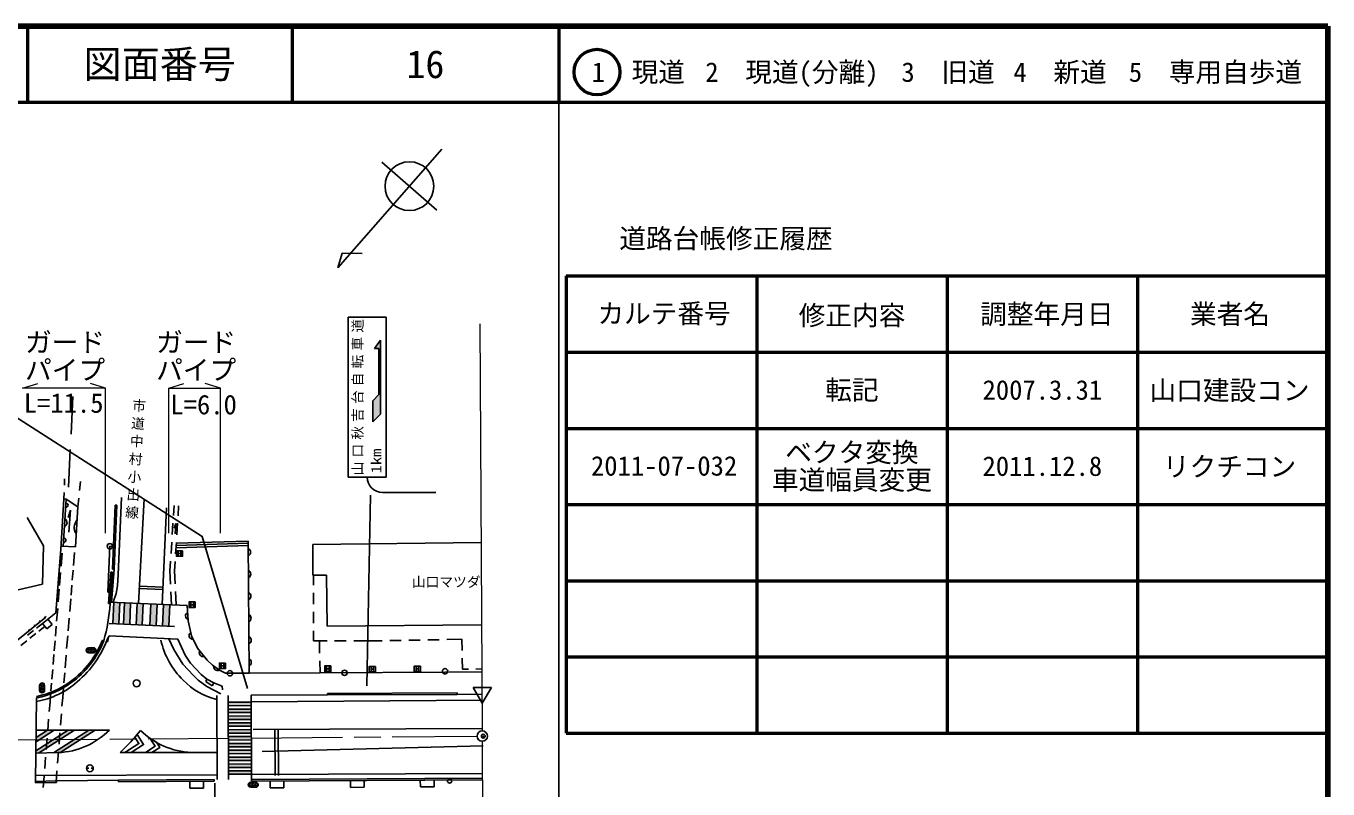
# Model space of a CAD drawing. Units: millimetres, scale not verified. Extents: x 40000 to 680000, y 20000 to 380000.
# Drawn here: x 509067 to 680000, y 279876 to 380000 of the extents above; entities that cross this region are included whole.
import ezdxf
from ezdxf.enums import TextEntityAlignment as Align

# ---------------------------------------------------------------- set-up
doc = ezdxf.new("R2010")
doc.units = ezdxf.units.MM
doc.header["$LTSCALE"] = 1000
doc.header["$PDMODE"] = 32
doc.header["$PDSIZE"] = 500
doc.linetypes.add('CHAIN', pattern=[18.5, 12, -1.5, 3.5, -1.5])
for name, color, linetype, lineweight in [('M-BGD', 7, 'Continuous', 25), ('M-BGD-HTXT', 7, 'Continuous', 13), ('M-BMK', 2, 'CHAIN', 13), ('M-BMK-SRVR', 3, 'Continuous', 25), ('M-STR-HTXT', 7, 'Continuous', 13), ('M-STR-STR1', 1, 'Continuous', 25), ('M-STR-STRC', 7, 'Continuous', 25), ('M-TTL', 2, 'Continuous', 140), ('M-TTL-BAND', 7, 'Continuous', 25), ('M-TTL-FRAM', 2, 'Continuous', 50), ('M-TTL-LINE', 7, 'Continuous', 50)]:
    doc.layers.add(name, color=color, linetype=linetype, lineweight=lineweight)
doc.layers.add('M-OTRS', color=6, linetype='Continuous')
doc.layers.add('M-TTL-TXT', color=7, linetype='Continuous')
doc.styles.add('@ＭＳ ゴシック', font='')
doc.styles.add('ＭＳ ゴシック', font='')
doc.styles.get('@ＭＳ ゴシック').set_extended_font_data('@MS Gothic')
doc.styles.get('ＭＳ ゴシック').set_extended_font_data('MS Gothic')

msp = doc.modelspace()

# ---------------------------------------------------------------- hatches: boundary and pattern name
at = {"layer": 'M-BGD'}
for points in [[(520583, 304385), (521382, 304349), (521253, 301536), (520454, 301573)], [(522674, 301471), (521875, 301507), (522004, 304320), (522803, 304283)], [(524326, 301395), (523527, 301431), (523657, 304244), (524456, 304207)], [(526132, 301312), (525333, 301348), (525463, 304161), (526262, 304124)], [(527804, 301235), (527005, 301271), (527135, 304084), (527934, 304047)], [(538613, 290812), (538611, 291262), (535611, 291245), (535613, 290795)], [(538618, 289912), (538616, 290362), (535616, 290345), (535618, 289895)], [(538623, 289012), (538621, 289462), (535621, 289445), (535623, 288995)], [(510708, 284571), (515442, 287588), (514603, 287587), (510362, 284884), (510358, 284561)], [(511901, 287585), (510385, 286618), (510378, 286080), (512740, 287585)], [(513542, 284658), (518144, 287590), (517305, 287589), (512654, 284625), (513288, 284643)], [(538628, 288112), (538626, 288562), (535626, 288545), (535628, 288095)], [(538633, 287212), (538631, 287662), (535631, 287645), (535633, 287195)], [(523353, 286668, 0.00311), (523661, 287021)], [(525340, 286529, 0.02632), (526237, 285958)], [(538638, 286312), (538636, 286762), (535636, 286745), (535638, 286295)], [(538643, 285412), (538641, 285862), (535641, 285845), (535644, 285395)], [(538648, 284512), (538646, 284962), (535646, 284945), (535649, 284495)], [(538651, 284062), (535651, 284045), (535654, 283595), (538654, 283612)], [(538659, 282712), (538656, 283162), (535656, 283145), (535659, 282695)], [(538664, 281812), (538661, 282262), (535661, 282245), (535664, 281795)]]:
    msp.add_hatch(color=256, dxfattribs=at).paths.add_polyline_path(points)
at = {"layer": 'M-STR-STRC'}
msp.add_hatch(color=256, dxfattribs=at).paths.add_polyline_path([(555601, 329057), (554601, 328057), (554601, 330823), (555401, 331623), (555401, 337660), (554814, 337660), (555601, 338760)])

# ---------------------------------------------------------------- linework, layer by layer
for points in [[(523353, 286668), (523885, 285833), (522039, 284657), (522878, 284657), (524506, 285695), (523661, 287021)], [(525340, 286529), (526014, 285471), (524740, 284659), (525579, 284659), (526636, 285333), (526237, 285958)]]:
    msp.add_lwpolyline(points, close=True)
at = {"layer": 'M-BGD'}
for p, q in [((563674, 363857), (550009, 348254)), ((563017, 355822), (555795, 362147)), ((550009, 348254), (550564, 350197)), ((550564, 350197), (553212, 350148)), ((514972, 326420), (515195, 331362)), ((514659, 319481), (514882, 324422)), ((514099, 319763), (514130, 320585)), ((516211, 320212), (516085, 319050)), ((513640, 311334), (514028, 317942)), ((514028, 317942), (514060, 318764)), ((514028, 317942), (514328, 317925)), ((515978, 318056), (515852, 316895)), ((521178, 308014), (521584, 318147)), ((523833, 304236), (524556, 317966)), ((513962, 311710), (514328, 317925)), ((515852, 316895), (514328, 317925)), ((514897, 316468), (514579, 315514)), ((514672, 313569), (514897, 316468)), ((515543, 311634), (515852, 316895)), ((520425, 308741), (520789, 317130)), ((520625, 308732), (520989, 317121)), ((520789, 317130), (520989, 317121)), ((526943, 304093), (527508, 316749)), ((528420, 315773), (528501, 317070)), ((529019, 315735), (529099, 317033)), ((511364, 311769), (509231, 315502)), ((528264, 313277), (528358, 314774)), ((528724, 314726), (528508, 314089)), ((528630, 313358), (528724, 314726)), ((528863, 313240), (528956, 314737)), ((511221, 306738), (511364, 311769)), ((512982, 302970), (513640, 311334)), ((513663, 311725), (515543, 311634)), ((519810, 305688), (520073, 311733)), ((520073, 311733), (520554, 311712)), ((528109, 310782), (528202, 312279)), ((528708, 310745), (528801, 312242)), ((538249, 311815), (528756, 311516)), ((538247, 312115), (528774, 311817)), ((538245, 312415), (528793, 312118)), ((538353, 295051), (538245, 312415)), ((546726, 307912), (546741, 311965)), ((546741, 311965), (568805, 312212)), ((527966, 308486), (528046, 309784)), ((528564, 308449), (528645, 309747)), ((529043, 311011), (529043, 310536)), ((529043, 310781), (529387, 310781)), ((529387, 311011), (529387, 310536)), ((519891, 304209), (520216, 308342)), ((520091, 304194), (520416, 308327)), ((520416, 308327), (520216, 308342)), ((520284, 304399), (520625, 308732)), ((520425, 308741), (520625, 308732)), ((521064, 306540), (521178, 308014)), ((528048, 306761), (527966, 308486)), ((528647, 306789), (528565, 308515)), ((548523, 307912), (546726, 307912)), ((546827, 306613), (546830, 307912)), ((548581, 301220), (548523, 307912)), ((508012, 306027), (511221, 306738)), ((520901, 305536), (521064, 306540)), ((523936, 306189), (527031, 306051)), ((523949, 306489), (527044, 306351)), ((519810, 305688), (520008, 305689)), ((520046, 304410), (530237, 303942)), ((520583, 304385), (520454, 301573)), ((520520, 304388), (520901, 305536)), ((521382, 304349), (521253, 301536)), ((522004, 304320), (521875, 301507)), ((522803, 304283), (522674, 301471)), ((528177, 304036), (528095, 305762)), ((528776, 304065), (528694, 305790)), ((530701, 304288), (530701, 303814)), ((531045, 304288), (531045, 303814)), ((546822, 304113), (546825, 305613)), ((511236, 301585), (512982, 302970)), ((520091, 304194), (519891, 304209)), ((523657, 304244), (523527, 301431)), ((524456, 304207), (524326, 301395)), ((525463, 304161), (525333, 301348)), ((526262, 304124), (526132, 301312)), ((527135, 304084), (527005, 301271)), ((527934, 304047), (527804, 301235)), ((530237, 303942), (530336, 301955)), ((530701, 304059), (531045, 304059)), ((546817, 301613), (546820, 303113)), ((503902, 296140), (511667, 302441)), ((510206, 301385), (510129, 301322)), ((510192, 301244), (510129, 301322)), ((510269, 301307), (510206, 301385)), ((511236, 301585), (510450, 300966)), ((511555, 301199), (510760, 300573)), ((510905, 301952), (510828, 301889)), ((510891, 301811), (510828, 301889)), ((510968, 301874), (510905, 301952)), ((511236, 301585), (511799, 300904)), ((511604, 302519), (511526, 302456)), ((511589, 302378), (511526, 302456)), ((511667, 302441), (511604, 302519)), ((511799, 300904), (512496, 301457)), ((511933, 302138), (512496, 301457)), ((519969, 301595), (528552, 301200)), ((530336, 301955), (530777, 299953)), ((568872, 301413), (548581, 301220)), ((509188, 299336), (508402, 298717)), ((510057, 300657), (509272, 300038)), ((509507, 300817), (509430, 300754)), ((509493, 300677), (509430, 300754)), ((509570, 300740), (509507, 300817)), ((510367, 300264), (509581, 299645)), ((519268, 299313), (519094, 299412)), ((519965, 299989), (529005, 299526)), ((527797, 299588), (528450, 298170)), ((529005, 299526), (529958, 297435)), ((530777, 299953), (531562, 298371)), ((546813, 299313), (546816, 300613)), ((548587, 299308), (546813, 299313)), ((547618, 297695), (547590, 299291)), ((551087, 299301), (549587, 299306)), ((553861, 299294), (552087, 299299)), ((555826, 299328), (553861, 299294)), ((558325, 299372), (556826, 299346)), ((560825, 299416), (559325, 299390)), ((563325, 299460), (561825, 299434)), ((566289, 299513), (564325, 299478)), ((566321, 298049), (566289, 299513)), ((517925, 297756), (517275, 297758)), ((517277, 298408), (517927, 298406)), ((528450, 298170), (529646, 296245)), ((529958, 297435), (530640, 296369)), ((531562, 298371), (532838, 296758)), ((529646, 296245), (531034, 294755)), ((530640, 296369), (532054, 294899)), ((532838, 296758), (533541, 296118)), ((533541, 296118), (534488, 295448)), ((534683, 296268), (534683, 295793)), ((534683, 296038), (535027, 296038)), ((535027, 296268), (535027, 295793)), ((547665, 295098), (547636, 296695)), ((548525, 295885), (548525, 295410)), ((548869, 295885), (548869, 295410)), ((554360, 295830), (554360, 295355)), ((554704, 295830), (554704, 295355)), ((560268, 295867), (560268, 295392)), ((560612, 295867), (560612, 295392)), ((566375, 295586), (566343, 297049)), ((531034, 294755), (531678, 294165)), ((531678, 294165), (532786, 293343)), ((532054, 294899), (532808, 294286)), ((532808, 294286), (532653, 293995)), ((532808, 294286), (533718, 293781)), ((534488, 295448), (535233, 295054)), ((535233, 295054), (538353, 295051)), ((538353, 295051), (547665, 295098)), ((547665, 295098), (564093, 295205)), ((548525, 295655), (548869, 295655)), ((554360, 295600), (554704, 295600)), ((560268, 295637), (560612, 295637)), ((564093, 295205), (568858, 295264)), ((567142, 295597), (566375, 295586)), ((568908, 295622), (568142, 295611)), ((510849, 292814), (510851, 293464)), ((511501, 293462), (511499, 292812)), ((532653, 293995), (533523, 293428)), ((532786, 293343), (534661, 292344)), ((533523, 293428), (533718, 293781)), ((533718, 293781), (534836, 293386)), ((534836, 293386), (534844, 292865)), ((548639, 292410), (565677, 292481)), ((548640, 292210), (548639, 292410)), ((565678, 292281), (565677, 292481)), ((570181, 293207), (567777, 293185)), ((567777, 293185), (568934, 291139)), ((568934, 291139), (570181, 293207)), ((510453, 291817), (510310, 280875)), ((510530, 291828), (510482, 292022)), ((534167, 281104), (534106, 292149)), ((535668, 281095), (535606, 292155)), ((538611, 291262), (535611, 291245)), ((538613, 290812), (535613, 290795)), ((538606, 292167), (548640, 292210)), ((538667, 281112), (538606, 292167)), ((538683, 291321), (568934, 291547)), ((548640, 292210), (565678, 292281)), ((565678, 292281), (568982, 292295)), ((538616, 290362), (535616, 290345)), ((538618, 289912), (535618, 289895)), ((538621, 289462), (535621, 289445)), ((538623, 289012), (535623, 288995)), ((510362, 284884), (514603, 287587)), ((510378, 286080), (512740, 287585)), ((510385, 286618), (511901, 287585)), ((520007, 287592), (510398, 287583)), ((510708, 284571), (515442, 287588)), ((512654, 284625), (517305, 287589)), ((513542, 284658), (518144, 287590)), ((538626, 288562), (535626, 288545)), ((538628, 288112), (535628, 288095)), ((538631, 287662), (535631, 287645)), ((538633, 287212), (535633, 287195)), ((538871, 287693), (568957, 287825)), ((541765, 281629), (541731, 287705)), ((542215, 281632), (542181, 287708)), ((522039, 284657), (523885, 285833)), ((522878, 284657), (524506, 285695)), ((523353, 286668), (523885, 285833)), ((523661, 287021), (524506, 285695)), ((524740, 284659), (526014, 285471)), ((525340, 286529), (526014, 285471)), ((526237, 285958), (526636, 285333)), ((538636, 286762), (535636, 286745)), ((538638, 286312), (535638, 286295)), ((538641, 285862), (535641, 285845)), ((569093, 285554), (540089, 284809)), ((510358, 284561), (513288, 284643)), ((521440, 284656), (530759, 284663)), ((525579, 284659), (526636, 285333)), ((530759, 284663), (534148, 284665)), ((538643, 285412), (535644, 285395)), ((538646, 284962), (535646, 284945)), ((538648, 284512), (535649, 284495)), ((538651, 284062), (535651, 284045)), ((517002, 282592), (517302, 282592)), ((517602, 282592), (517902, 282592)), ((538654, 283612), (535654, 283595)), ((538656, 283162), (535656, 283145)), ((538659, 282712), (535659, 282695)), ((538661, 282262), (535661, 282245)), ((510310, 280875), (513063, 280921)), ((510310, 280875), (510314, 280675)), ((510314, 280675), (513066, 280721)), ((534164, 281737), (510320, 281628)), ((513063, 280921), (521204, 281018)), ((513063, 280921), (513066, 280721)), ((521204, 281018), (533757, 281103)), ((521204, 281018), (521206, 280818)), ((521206, 280818), (533759, 280903)), ((530572, 279982), (530566, 280882)), ((532372, 279994), (532366, 280894)), ((533757, 281103), (533759, 280903)), ((533855, 280625), (533869, 278038)), ((538664, 281812), (535664, 281795)), ((538577, 280745), (539227, 280743)), ((538668, 281112), (568976, 281281)), ((538668, 281112), (538669, 280912)), ((538669, 280912), (568977, 281081)), ((538726, 281757), (568975, 281907)), ((541111, 280026), (541106, 280926)), ((542911, 280036), (542906, 280936)), ((551658, 280084), (551653, 280984)), ((553458, 280094), (553453, 280994)), ((560839, 280136), (560834, 281036)), ((562639, 280146), (562634, 281046)), ((530572, 279982), (532372, 279994)), ((539225, 280093), (538575, 280095)), ((541111, 280026), (542911, 280036)), ((551658, 280084), (553458, 280094)), ((560839, 280136), (562639, 280146))]:
    msp.add_line(p, q, dxfattribs=at)
msp.add_lwpolyline([(538132, 293070), (532176, 313020), (507089, 329100)], dxfattribs=at)
for points in [[(529617, 311147), (528813, 311147), (528813, 310415), (529617, 310415)], [(531275, 304425), (530471, 304425), (530471, 303693), (531275, 303693)], [(535257, 296404), (534453, 296404), (534453, 295672), (535257, 295672)], [(549099, 296021), (548295, 296021), (548295, 295289), (549099, 295289)], [(554934, 295966), (554130, 295966), (554130, 295234), (554934, 295234)], [(560842, 296003), (560038, 296003), (560038, 295271), (560842, 295271)]]:
    msp.add_lwpolyline(points, close=True, dxfattribs=at)
for centre, radius in [((559406, 358984), 3200), ((520073, 311733), 350), ((517211, 298083), 162), ((517601, 298082), 162), ((517991, 298081), 162), ((523584, 293744), 450), ((535835, 295054), 350), ((550883, 295119), 350), ((564087, 295318), 350), ((511175, 293138), 162), ((511174, 292748), 162), ((511176, 293528), 162), ((517452, 282592), 450), ((538511, 280420), 162), ((538901, 280419), 162), ((539291, 280417), 162), ((564679, 280924), 284)]:
    msp.add_circle(centre, radius, dxfattribs=at)
for centre, radius, start, end in [((514310, 317118), 270, 260.35181, 92.92097), ((513879, 314833), 567, 294.70888, 58.5639), ((516832, 314198), 1436, 138.92152, 214.35126), ((514039, 312513), 270, 260.35181, 92.92097), ((538016, 310967), 538, 296.59662, 64.11405), ((538034, 308073), 538, 296.59662, 64.11405), ((538052, 305179), 538, 296.59662, 64.11405), ((497736, 305451), 22390, 344.08981, 356.78112), ((530493, 302601), 488, 115.53125, 250.1817), ((538070, 302285), 538, 296.59662, 64.11405), ((507725, 303838), 12200, 306.12345, 338.72733), ((507899, 303739), 12200, 305.38494, 338.72733), ((507031, 304378), 13622, 309.96597, 340.19307), ((497736, 305451), 22890, 344.03147, 346.19618), ((536911, 301620), 10376, 192.34103, 225.9984), ((530935, 299993), 460, 123.09321, 276.19533), ((538088, 299391), 538, 296.59662, 64.11405), ((517276, 298083), 325, 89.83133, 269.83134), ((517926, 298081), 325, 269.83133, 89.83133), ((532300, 297741), 488, 151.00829, 285.65874), ((534207, 295912), 488, 164.23413, 298.88458), ((538106, 296496), 538, 296.59662, 64.11405), ((536269, 300384), 9050, 223.48013, 256.18937), ((508516, 302122), 10943, 280.16186, 311.5988), ((508050, 303494), 11728, 281.96897, 305.8346), ((508098, 303300), 11728, 281.96897, 305.8346), ((511174, 292813), 325, 179.83133, 359.83133), ((511176, 293463), 325, 359.83133, 179.83134), ((512841, 294791), 10158, 272.52103, 314.86607), ((495131, 311588), 37649, 314.33046, 320.33719), ((531205, 294760), 10107, 225.45218, 267.47471), ((538576, 280420), 325, 89.83133, 269.83134), ((539226, 280418), 325, 269.83133, 89.83133)]:
    msp.add_arc(centre, radius, start, end, dxfattribs=at)
at = {"layer": 'M-BGD-HTXT'}
for p, q in [((568626, 340931), (568959, 287500)), ((568965, 286137), (569053, 248620))]:
    msp.add_line(p, q, dxfattribs=at)
at = {"layer": 'M-BMK'}
for p, q in [((469582, 286097), (535637, 286531)), ((538637, 286560), (568282, 286813))]:
    msp.add_line(p, q, dxfattribs=at)
at = {"layer": 'M-BMK-SRVR'}
msp.add_circle((568963, 286818), 681, dxfattribs=at)
at = {"layer": 'M-OTRS'}
msp.add_point((569097, 286801), dxfattribs=at)
msp.add_point((569097, 286801), dxfattribs=at)
at = {"layer": 'M-STR-HTXT'}
for p, q in [((508594, 332477), (510594, 333077)), ((519516, 332477), (508594, 332477)), ((519516, 332477), (517516, 333077)), ((519516, 313437), (519516, 332477)), ((527795, 332477), (529795, 333077)), ((527795, 332477), (534600, 332477)), ((527795, 313437), (527795, 332477)), ((534600, 332477), (532600, 333077)), ((534600, 313437), (534600, 332477))]:
    msp.add_line(p, q, dxfattribs=at)
at = {"layer": 'M-STR-STR1'}
for p, q in [((513676, 309122), (513814, 310807)), ((515295, 309216), (515433, 310901)), ((513469, 306596), (513607, 308280)), ((515136, 307273), (515242, 308568)), ((513290, 304413), (513428, 306098)), ((514977, 305329), (515083, 306625)), ((514798, 303146), (514936, 304831)), ((513084, 301887), (513222, 303571)), ((512925, 299943), (513031, 301239)), ((514592, 300620), (514729, 302304)), ((512766, 298000), (512872, 299295)), ((514401, 298288), (514539, 299972)), ((512619, 296206), (512725, 297501)), ((514194, 295761), (514332, 297446)), ((512460, 294262), (512566, 295558)), ((514035, 293818), (514141, 295113)), ((512338, 292767), (512419, 293764)), ((513876, 291874), (513982, 293170)), ((512215, 291272), (512116, 290025)), ((512215, 291272), (512297, 292269)), ((513787, 290736), (513876, 291874)), ((512037, 289028), (511918, 287533)), ((513593, 288243), (513709, 289739)), ((513398, 285751), (513515, 287246)), ((511839, 286536), (511720, 285041)), ((511641, 284044), (511522, 282549)), ((513203, 283258), (513320, 284754)), ((513008, 280766), (513125, 282261)), ((511443, 281552), (511324, 280056))]:
    msp.add_line(p, q, dxfattribs=at)
at = {"layer": 'M-STR-STRC'}
for p, q in [((551357, 341789), (556357, 341789)), ((551357, 320789), (551357, 341789)), ((556357, 320789), (556357, 341789)), ((555601, 338760), (554814, 337660)), ((555601, 338760), (555601, 329057)), ((554814, 337660), (555401, 337660)), ((555401, 337660), (555401, 331623)), ((555401, 331623), (554601, 330823)), ((554601, 330823), (554601, 328057)), ((555601, 329057), (554601, 328057)), ((551357, 320789), (556357, 320789)), ((553821, 293423), (554301, 318425)), ((555857, 318789), (562853, 318789))]:
    msp.add_line(p, q, dxfattribs=at)
msp.add_arc((555857, 320789), 2000, 180, 270, dxfattribs=at)
at = {"layer": 'M-TTL'}
for p, q in [((680000, 380000), (40000, 380000)), ((680000, 20000), (680000, 380000))]:
    msp.add_line(p, q, dxfattribs=at)
at = {"layer": 'M-TTL-BAND'}
msp.add_line((579000, 20000), (579000, 370000), dxfattribs=at)
at = {"layer": 'M-TTL-FRAM'}
for p, q in [((580000, 347197), (580000, 287197)), ((580000, 347197), (680000, 347197)), ((580000, 287197), (680000, 287197))]:
    msp.add_line(p, q, dxfattribs=at)
at = {"layer": 'M-TTL-LINE'}
for p, q in [((509247, 380000), (509247, 370000)), ((543997, 380000), (543997, 370000)), ((579000, 380000), (579000, 370000)), ((40000, 370000), (680000, 370000)), ((605000, 347197), (605000, 287197)), ((630000, 347197), (630000, 287197)), ((655000, 347197), (655000, 287197)), ((580000, 337197), (680000, 337197)), ((580000, 327197), (680000, 327197)), ((580000, 317197), (680000, 317197)), ((580000, 307197), (680000, 307197)), ((580000, 297197), (680000, 297197))]:
    msp.add_line(p, q, dxfattribs=at)
msp.add_circle((584031, 373958), 3000, dxfattribs=at)

# ---------------------------------------------------------------- texts
at = {"layer": 'M-BGD', "style": 'ＭＳ ゴシック'}
msp.add_text('山口マツダ', height=1320, dxfattribs=at).set_placement((559727, 307049), align=Align.MIDDLE_LEFT)
at = {"layer": 'M-BGD', "insert": (522594, 322980), "char_height": 1320, "attachment_point": 8, "rotation": 266.269, "style": '@ＭＳ ゴシック'}
msp.add_mtext('\\T1.3;市道中村小出線', dxfattribs=at)
at = {"layer": 'M-STR-HTXT', "style": 'ＭＳ ゴシック'}
for s, p in [('ガード', (508941, 338507)), ('ガード', (526151, 338507)), ('パイプ', (508941, 334867)), ('パイプ', (526151, 334867)), ('L=11.5', (508769, 330526)), ('L=6.0', (528018, 330319))]:
    msp.add_text(s, height=2566, dxfattribs=at).set_placement(p, align=Align.MIDDLE_LEFT)
at = {"layer": 'M-STR-STRC', "style": 'ＭＳ ゴシック', "width": 1.2}
msp.add_text('1km', height=1320, rotation=90, dxfattribs=at).set_placement((555044, 321295), align=Align.MIDDLE_LEFT)
at = {"layer": 'M-STR-STRC', "insert": (552686, 321027), "char_height": 1320, "attachment_point": 4, "rotation": 90, "style": 'ＭＳ ゴシック'}
msp.add_mtext('\\T1.3;山口秋吉台自転車道', dxfattribs=at)
at = {"layer": 'M-TTL-TXT', "style": 'ＭＳ ゴシック'}
for s, height, p in [('図面番号', 3666, (526622, 375000)), ('16', 3666, (561497, 375000)), ('1\u3000現道', 2566, (589448, 373958)), ('2\u3000現道(分離)', 2566, (609619, 373958)), ('3\u3000旧道', 2566, (630121, 373958)), ('4\u3000新道', 2566, (644824, 373958)), ('5\u3000専用自歩道', 2566, (665228, 373958)), ('道路台帳修正履歴', 2566, (600968, 352113)), ('カルテ番号', 2566, (592839, 342277)), ('修正内容', 2566, (617509, 342023)), ('調整年月日', 2566, (643089, 342197)), ('業者名', 2566, (667134, 342197)), ('転記', 2566, (617500, 332245)), ('2007.3.31', 2566, (642500, 332245)), ('山口建設コン', 2566, (667077, 332189)), ('ベクタ変換', 2566, (617500, 324059)), ('2011-07-032', 2566, (592839, 322277)), ('2011.12.8', 2566, (642500, 322245)), ('リクチコン', 2566, (667077, 322189)), ('車道幅員変更', 2566, (617500, 320433))]:
    msp.add_text(s, height=height, dxfattribs=at).set_placement(p, align=Align.MIDDLE_CENTER)

doc.saveas('drawing.dxf')
